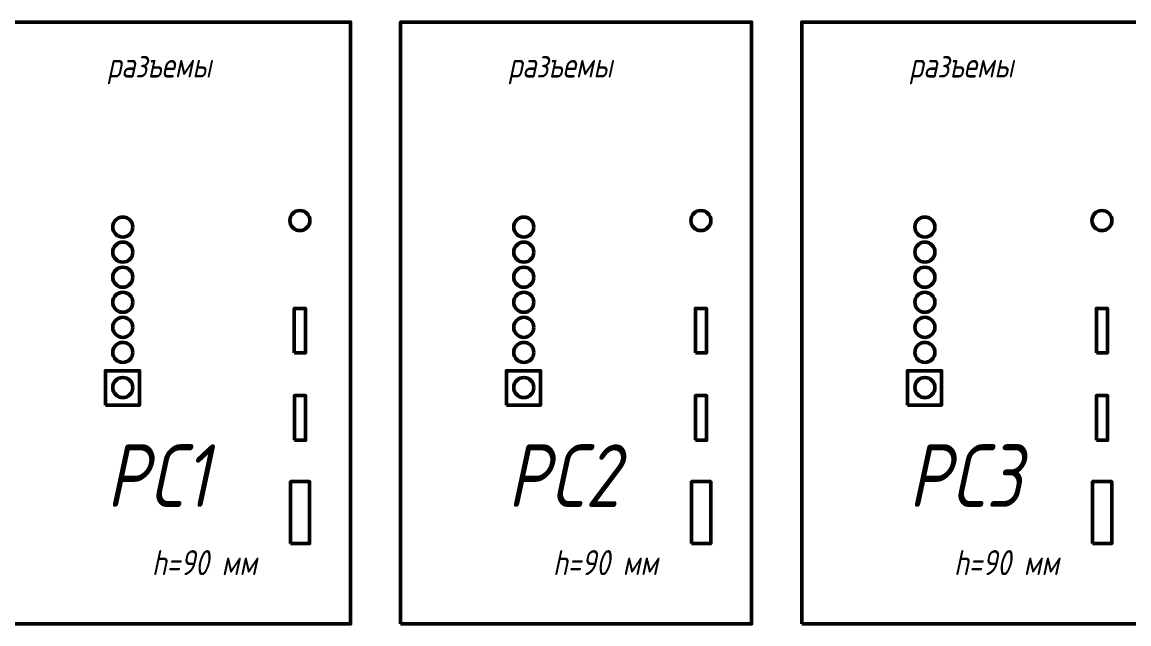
# Model space of a CAD drawing. Header units: millimetres. Extents: x -2573 to 2942, y -1220 to 2800.
# Drawn here: x 1441.4 to 1662.2, y 1128 to 1248 of the extents above; entities that cross this region are included whole.
import ezdxf

# ---------------------------------------------------------------- set-up
doc = ezdxf.new("R2010")
doc.units = ezdxf.units.MM
doc.linetypes.add('DASHED', pattern=[19.05, 12.7, -6.35])
doc.layers.add('noprint', color=2, linetype='Continuous', true_color=0xffff00, plot=False)
doc.styles.add('textstyle215', font='isocpeui.ttf', dxfattribs={"width": 0.8})
doc.styles.add('textstyle28', font='isocpeui.ttf', dxfattribs={"width": 0.8})
doc.styles.add('textstyle29', font='isocpeui.ttf', dxfattribs={"width": 0.8})

msp = doc.modelspace()

# ---------------------------------------------------------------- linework, layer by layer
at = {"lineweight": 50}
for points in [[(1436.897, 1128), (1436.897, 1248), (1506.897, 1248), (1506.897, 1128)], [(1516.897, 1128), (1516.897, 1248), (1586.897, 1248), (1586.897, 1128)], [(1596.897, 1128), (1596.897, 1248), (1666.897, 1248), (1666.897, 1128)], [(1495.679, 1182.024), (1495.679, 1190.923), (1497.89, 1190.923), (1497.89, 1182.024)], [(1575.679, 1182.024), (1575.679, 1190.923), (1577.89, 1190.923), (1577.89, 1182.024)], [(1655.679, 1182.024), (1655.679, 1190.923), (1657.89, 1190.923), (1657.89, 1182.024)], [(1457.986, 1171.643), (1457.986, 1178.468), (1464.811, 1178.468), (1464.811, 1171.643)], [(1537.986, 1171.643), (1537.986, 1178.468), (1544.811, 1178.468), (1544.811, 1171.643)], [(1617.986, 1171.643), (1617.986, 1178.468), (1624.811, 1178.468), (1624.811, 1171.643)], [(1495.704, 1164.621), (1495.704, 1173.521), (1497.915, 1173.521), (1497.915, 1164.621)], [(1575.704, 1164.621), (1575.704, 1173.521), (1577.915, 1173.521), (1577.915, 1164.621)], [(1655.704, 1164.621), (1655.704, 1173.521), (1657.915, 1173.521), (1657.915, 1164.621)], [(1494.93, 1144.01), (1494.93, 1156.359), (1498.738, 1156.359), (1498.738, 1144.01)], [(1574.93, 1144.01), (1574.93, 1156.359), (1578.738, 1156.359), (1578.738, 1144.01)], [(1654.93, 1144.01), (1654.93, 1156.359), (1658.738, 1156.359), (1658.738, 1144.01)]]:
    msp.add_lwpolyline(points, close=True, dxfattribs=at)
for centre in [(1496.785, 1208.427), (1576.785, 1208.427), (1656.785, 1208.427), (1461.463, 1207.134), (1541.463, 1207.134), (1621.463, 1207.134), (1461.463, 1202.134), (1541.463, 1202.134), (1621.463, 1202.134), (1461.463, 1197.134), (1541.463, 1197.134), (1621.463, 1197.134), (1461.463, 1192.134), (1541.463, 1192.134), (1621.463, 1192.134), (1461.463, 1187.134), (1541.463, 1187.134), (1621.463, 1187.134), (1461.463, 1182.134), (1541.463, 1182.134), (1621.463, 1182.134), (1461.463, 1175.134), (1541.463, 1175.134), (1621.463, 1175.134)]:
    msp.add_circle(centre, 2, dxfattribs=at)

# ---------------------------------------------------------------- texts
at = {"color": 1, "lineweight": 40, "true_color": 0xff0000, "style": 'textstyle215', "width": 0.8}
for s, p in [('PC1', (1458.289, 1151.298)), ('PC2', (1538.289, 1151.298)), ('PC3', (1618.289, 1151.298))]:
    msp.add_text(s, height=12.5, dxfattribs=at).set_placement(p)
at = {"layer": 'noprint', "linetype": 'DASHED', "ltscale": 5, "width": 0.8}
for s, style, p in [('разъемы', 'textstyle29', (1458.345, 1236.954)), ('разъемы', 'textstyle29', (1538.345, 1236.954)), ('разъемы', 'textstyle29', (1618.345, 1236.954)), ('h=90 мм', 'textstyle28', (1467.263, 1137.708)), ('h=90 мм', 'textstyle28', (1547.263, 1137.708)), ('h=90 мм', 'textstyle28', (1627.263, 1137.708))]:
    msp.add_text(s, height=5, dxfattribs=dict(at, style=style)).set_placement(p)

doc.saveas('drawing.dxf')
